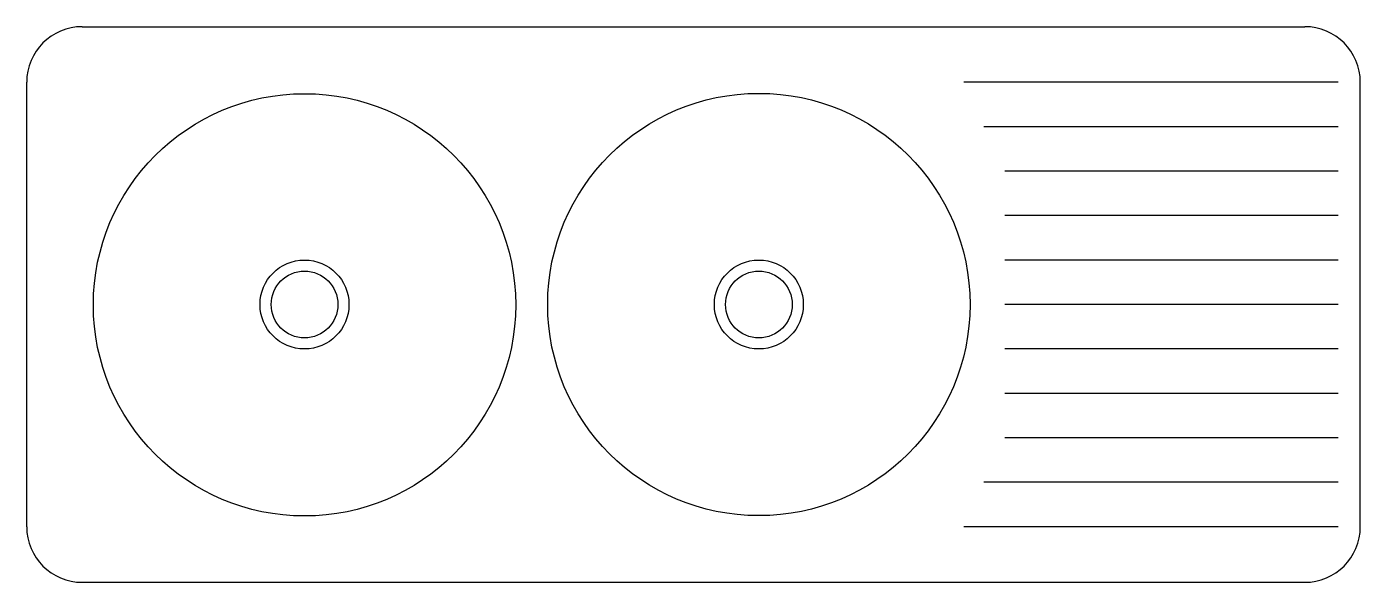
# Model space of a CAD drawing. Extents: x -0.25 to 0.95, y -0.25 to 0.25.
import ezdxf

# ---------------------------------------------------------------- set-up
doc = ezdxf.new("R2010")
doc.units = 0
doc.header["$MEASUREMENT"] = 0
doc.layers.add('A-PECAS', color=2, linetype='CONTINUOUS')
doc.layers.add('ESC1-50', color=1, linetype='CONTINUOUS')

msp = doc.modelspace()

# ---------------------------------------------------------------- linework, layer by layer
at = {"layer": 'A-PECAS'}
for p, q in [((-0.2, 0.25), (0.9, 0.25)), ((-0.25, -0.2), (-0.25, 0.2)), ((0.93, 0.2), (0.5931, 0.2)), ((0.95, -0.2), (0.95, 0.2)), ((0.93, 0.12), (0.63, 0.12)), ((0.93, 0.04), (0.63, 0.04)), ((0.93, -0.04), (0.63, -0.04)), ((0.93, -0.12), (0.63, -0.12)), ((0.93, -0.2), (0.5931, -0.2)), ((-0.2, -0.25), (0.9, -0.25))]:
    msp.add_line(p, q, dxfattribs=at)
for centre, radius in [((0, -0.0003), 0.19), ((0.4088, 0), 0.19), ((0, 0), 0.04), ((0.4088, 0), 0.04)]:
    msp.add_circle(centre, radius, dxfattribs=at)
for centre, start, end in [((-0.2, 0.2), 90, 180), ((0.9, 0.2), 0, 90), ((-0.2, -0.2), 180, 270), ((0.9, -0.2), 270, 0)]:
    msp.add_arc(centre, 0.05, start, end, dxfattribs=at)
at = {"layer": 'ESC1-50'}
for p, q in [((0.93, 0.16), (0.6112, 0.16)), ((0.93, 0.08), (0.63, 0.08)), ((0.93, 0), (0.63, 0)), ((0.93, -0.08), (0.63, -0.08)), ((0.93, -0.16), (0.6112, -0.16))]:
    msp.add_line(p, q, dxfattribs=at)
for centre in [(0, 0), (0.4088, 0)]:
    msp.add_circle(centre, 0.03, dxfattribs=at)

doc.saveas('drawing.dxf')
